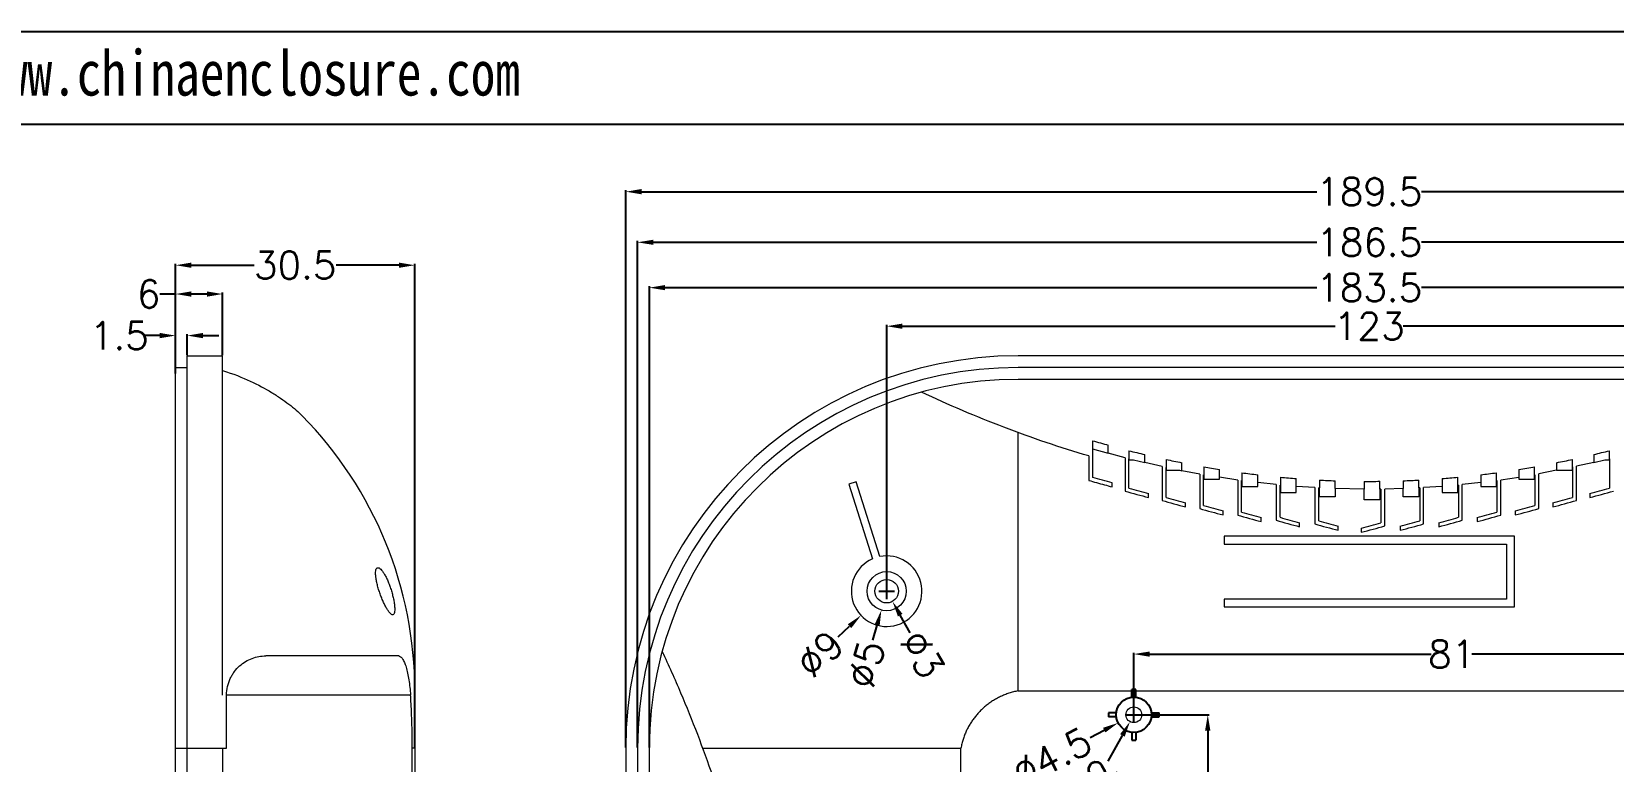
# Model space of a CAD drawing. Header units: inches. Extents: x 1848 to 4019, y 409 to 905.
# Drawn here: x 2994.7 to 3196.3, y 812.2 to 905.2 of the extents above; entities that cross this region are included whole.
import ezdxf

# ---------------------------------------------------------------- set-up
doc = ezdxf.new("R2010")
doc.units = ezdxf.units.IN
doc.layers.add('文字', color=81, linetype='Continuous')
doc.styles.get("Standard").update_dxf_attribs({"font": 'txt', "bigfont": 'gbcbig.shx'})
doc.styles.add('宋体', font='', dxfattribs={"width": 0.8, "height": 3.5})
doc.styles.get('宋体').set_extended_font_data('SimSun')
doc.dimstyles.new('3.5', dxfattribs={"dimtxt": 3.5, "dimasz": 2, "dimexe": 0.18, "dimexo": 0.0625, "dimgap": 0.25, "dimtad": 0, "dimzin": 12, "dimdsep": 46, "dimtxsty": 'Standard', "dimcen": 1, "dimclrd": 3, "dimclre": 3, "dimadec": 0, "dimazin": 0, "dimtfac": 1, "dimtofl": 0, "dimtmove": 0, "dimatfit": 3, "dimfxl": 0, "dimtolj": 1, "dimtzin": 0, "dimarcsym": 0})

# ---------------------------------------------------------------- blocks, each defined once
blk = doc.blocks.new('*D76')
at = {"color": 3, "lineweight": -2, "transparency": 16777216}
for p, q in [((3013.04, 871.79), (3011.04, 871.79)), ((3013.04, 862.48), (3013.04, 871.97)), ((3017.04, 871.79), (3015.04, 871.79)), ((3019.04, 863.98), (3019.04, 871.97))]:
    blk.add_line(p, q, dxfattribs=at)
at = {"color": 3, "transparency": 16777216}
for points in [[(3015.04, 872.12), (3015.04, 871.45), (3013.04, 871.79)], [(3017.04, 872.12), (3017.04, 871.45), (3019.04, 871.79)]]:
    blk.add_solid(points, dxfattribs=at)
at = {"layer": 'Defpoints', "color": 0, "transparency": 16777216}
for p in [(3013.04, 871.79), (3019.04, 863.91), (3013.04, 862.41)]:
    blk.add_point(p, dxfattribs=at)
at = {"color": 0, "transparency": 16777216, "insert": (3009.62, 871.79), "char_height": 3.5, "attachment_point": 5}
blk.add_mtext('\\A1;6', dxfattribs=at)
blk = doc.blocks.new('*D77')
at = {"color": 3, "lineweight": -2, "transparency": 16777216}
for p, q in [((3011.04, 866.49), (3009.04, 866.49)), ((3013.04, 861.66), (3013.04, 866.67)), ((3014.54, 863.98), (3014.54, 866.67)), ((3016.54, 866.49), (3018.54, 866.49))]:
    blk.add_line(p, q, dxfattribs=at)
at = {"color": 3, "transparency": 16777216}
for points in [[(3011.04, 866.83), (3011.04, 866.16), (3013.04, 866.49)], [(3016.54, 866.83), (3016.54, 866.16), (3014.54, 866.49)]]:
    blk.add_solid(points, dxfattribs=at)
at = {"layer": 'Defpoints', "color": 0, "transparency": 16777216}
for p in [(3013.04, 866.49), (3014.54, 863.91), (3013.04, 861.6)]:
    blk.add_point(p, dxfattribs=at)
at = {"color": 0, "transparency": 16777216, "insert": (3005.87, 866.49), "char_height": 3.5, "attachment_point": 5}
blk.add_mtext('\\A1;1.5', dxfattribs=at)
blk = doc.blocks.new('*D78')
at = {"color": 3, "lineweight": -2, "transparency": 16777216}
for p, q in [((3013.04, 862.48), (3013.04, 875.64)), ((3015.04, 875.46), (3023.08, 875.46)), ((3041.54, 875.46), (3033.5, 875.46)), ((3043.54, 813.98), (3043.54, 875.64))]:
    blk.add_line(p, q, dxfattribs=at)
at = {"color": 3, "transparency": 16777216}
for points in [[(3015.04, 875.79), (3015.04, 875.13), (3013.04, 875.46)], [(3041.54, 875.79), (3041.54, 875.13), (3043.54, 875.46)]]:
    blk.add_solid(points, dxfattribs=at)
at = {"layer": 'Defpoints', "color": 0, "transparency": 16777216}
for p in [(3013.04, 875.46), (3013.04, 862.41), (3043.54, 813.91)]:
    blk.add_point(p, dxfattribs=at)
at = {"color": 0, "transparency": 16777216, "insert": (3028.29, 875.46), "char_height": 3.5, "attachment_point": 5}
blk.add_mtext('\\A1;30.5', dxfattribs=at)
blk = doc.blocks.new('*D80')
at = {"color": 3, "lineweight": -2, "transparency": 16777216}
for p, q in [((3103.68, 833.98), (3103.68, 867.87)), ((3105.68, 867.69), (3160.84, 867.69)), ((3224.68, 867.69), (3169.51, 867.69)), ((3226.68, 833.98), (3226.68, 867.87))]:
    blk.add_line(p, q, dxfattribs=at)
at = {"color": 3, "transparency": 16777216}
for points in [[(3105.68, 868.02), (3105.68, 867.35), (3103.68, 867.69)], [(3224.68, 868.02), (3224.68, 867.35), (3226.68, 867.69)]]:
    blk.add_solid(points, dxfattribs=at)
at = {"layer": 'Defpoints', "color": 0, "transparency": 16777216}
for p in [(3226.68, 867.69), (3103.68, 833.91), (3226.68, 833.91)]:
    blk.add_point(p, dxfattribs=at)
at = {"color": 0, "transparency": 16777216, "insert": (3165.18, 867.69), "char_height": 3.5, "attachment_point": 5}
blk.add_mtext('\\A1;123', dxfattribs=at)
blk = doc.blocks.new('*D81')
at = {"color": 3, "lineweight": -2, "transparency": 16777216}
for p, q in [((3073.43, 813.98), (3073.43, 872.78)), ((3075.43, 872.6), (3158.51, 872.6)), ((3254.93, 872.6), (3171.84, 872.6)), ((3256.93, 813.98), (3256.93, 872.78))]:
    blk.add_line(p, q, dxfattribs=at)
at = {"color": 3, "transparency": 16777216}
for points in [[(3075.43, 872.93), (3075.43, 872.27), (3073.43, 872.6)], [(3254.93, 872.93), (3254.93, 872.27), (3256.93, 872.6)]]:
    blk.add_solid(points, dxfattribs=at)
at = {"layer": 'Defpoints', "color": 0, "transparency": 16777216}
for p in [(3256.93, 872.6), (3073.43, 813.91), (3256.93, 813.91)]:
    blk.add_point(p, dxfattribs=at)
at = {"color": 0, "transparency": 16777216, "insert": (3165.18, 872.6), "char_height": 3.5, "attachment_point": 5}
blk.add_mtext('\\A1;183.5', dxfattribs=at)
blk = doc.blocks.new('*D82')
at = {"color": 3, "lineweight": -2, "transparency": 16777216}
for p, q in [((3071.93, 813.98), (3071.93, 878.56)), ((3073.93, 878.38), (3158.51, 878.38)), ((3256.43, 878.38), (3171.84, 878.38)), ((3258.43, 813.98), (3258.43, 878.56))]:
    blk.add_line(p, q, dxfattribs=at)
at = {"color": 3, "transparency": 16777216}
for points in [[(3073.93, 878.71), (3073.93, 878.05), (3071.93, 878.38)], [(3256.43, 878.71), (3256.43, 878.05), (3258.43, 878.38)]]:
    blk.add_solid(points, dxfattribs=at)
at = {"layer": 'Defpoints', "color": 0, "transparency": 16777216}
for p in [(3071.93, 878.38), (3071.93, 813.91), (3258.43, 813.91)]:
    blk.add_point(p, dxfattribs=at)
at = {"color": 0, "transparency": 16777216, "insert": (3165.18, 878.38), "char_height": 3.5, "attachment_point": 5}
blk.add_mtext('\\A1;186.5', dxfattribs=at)
blk = doc.blocks.new('*D83')
at = {"color": 3, "lineweight": -2, "transparency": 16777216}
for p, q in [((3070.43, 813.98), (3070.43, 885.01)), ((3259.93, 813.98), (3259.93, 885.01)), ((3072.43, 884.83), (3158.51, 884.83)), ((3257.93, 884.83), (3171.84, 884.83))]:
    blk.add_line(p, q, dxfattribs=at)
at = {"color": 3, "transparency": 16777216}
for points in [[(3072.43, 885.17), (3072.43, 884.5), (3070.43, 884.83)], [(3257.93, 885.17), (3257.93, 884.5), (3259.93, 884.83)]]:
    blk.add_solid(points, dxfattribs=at)
at = {"layer": 'Defpoints', "color": 0, "transparency": 16777216}
for p in [(3070.43, 884.83), (3070.43, 813.91), (3259.93, 813.91)]:
    blk.add_point(p, dxfattribs=at)
at = {"color": 0, "transparency": 16777216, "insert": (3165.18, 884.83), "char_height": 3.5, "attachment_point": 5}
blk.add_mtext('\\A1;189.5', dxfattribs=at)
blk = doc.blocks.new('*D88')
at = {"color": 3, "lineweight": -2, "transparency": 16777216}
for p, q in [((3103.68, 832.91), (3103.68, 834.91)), ((3102.68, 833.91), (3104.68, 833.91)), ((3097.49, 828.09), (3098.94, 829.46))]:
    blk.add_line(p, q, dxfattribs=at)
at = {"color": 3, "transparency": 16777216}
blk.add_solid([(3098.71, 829.7), (3099.17, 829.22), (3100.4, 830.83)], dxfattribs=at)
at = {"layer": 'Defpoints', "color": 0, "transparency": 16777216}
for p in [(3106.96, 837), (3100.4, 830.83)]:
    blk.add_point(p, dxfattribs=at)
at = {"color": 0, "transparency": 16777216, "insert": (3095.18, 825.92), "char_height": 3.5, "attachment_point": 5, "rotation": 43.2399}
blk.add_mtext('\\A1;∅9', dxfattribs=at)
blk = doc.blocks.new('*D89')
at = {"color": 3, "lineweight": -2, "transparency": 16777216}
for p, q in [((3103.68, 832.91), (3103.68, 834.91)), ((3102.68, 833.91), (3104.68, 833.91)), ((3101.92, 827.66), (3102.46, 829.58))]:
    blk.add_line(p, q, dxfattribs=at)
at = {"color": 3, "transparency": 16777216}
blk.add_solid([(3102.14, 829.67), (3102.78, 829.49), (3103, 831.51)], dxfattribs=at)
at = {"layer": 'Defpoints', "color": 0, "transparency": 16777216}
for p in [(3104.35, 836.32), (3103, 831.51)]:
    blk.add_point(p, dxfattribs=at)
at = {"color": 0, "transparency": 16777216, "insert": (3101.07, 824.61), "char_height": 3.5, "attachment_point": 5, "rotation": 74.3395}
blk.add_mtext('\\A1;∅5', dxfattribs=at)
blk = doc.blocks.new('*D90')
at = {"color": 3, "lineweight": -2, "transparency": 16777216}
for p, q in [((3103.68, 832.91), (3103.68, 834.91)), ((3102.68, 833.91), (3104.68, 833.91)), ((3106.68, 828.61), (3105.4, 830.87))]:
    blk.add_line(p, q, dxfattribs=at)
at = {"color": 3, "transparency": 16777216}
blk.add_solid([(3105.69, 831.03), (3105.11, 830.7), (3104.42, 832.61)], dxfattribs=at)
at = {"layer": 'Defpoints', "color": 0, "transparency": 16777216}
for p in [(3102.94, 835.22), (3104.42, 832.61)]:
    blk.add_point(p, dxfattribs=at)
at = {"color": 0, "transparency": 16777216, "insert": (3108.24, 825.85), "char_height": 3.5, "attachment_point": 5, "rotation": 299.5135}
blk.add_mtext('\\A1;∅3', dxfattribs=at)
blk = doc.blocks.new('*D91')
at = {"color": 3, "lineweight": -2, "transparency": 16777216}
for p, q in [((3135.18, 818.23), (3135.18, 826.08)), ((3137.18, 825.9), (3173.09, 825.9)), ((3214.18, 825.9), (3178.26, 825.9)), ((3216.18, 818.23), (3216.18, 826.08))]:
    blk.add_line(p, q, dxfattribs=at)
at = {"color": 3, "transparency": 16777216}
for points in [[(3137.18, 826.23), (3137.18, 825.57), (3135.18, 825.9)], [(3214.18, 826.23), (3214.18, 825.57), (3216.18, 825.9)]]:
    blk.add_solid(points, dxfattribs=at)
at = {"layer": 'Defpoints', "color": 0, "transparency": 16777216}
for p in [(3216.18, 825.9), (3135.18, 818.16), (3216.18, 818.16)]:
    blk.add_point(p, dxfattribs=at)
at = {"color": 0, "transparency": 16777216, "insert": (3175.68, 825.9), "char_height": 3.5, "attachment_point": 5}
blk.add_mtext('\\A1;81', dxfattribs=at)
blk = doc.blocks.new('*D92')
at = {"color": 3, "lineweight": -2, "transparency": 16777216}
for p, q in [((3135.96, 818.16), (3144.78, 818.16)), ((3144.6, 816.16), (3144.6, 782.73)), ((3144.6, 722.16), (3144.6, 776.4)), ((3135.24, 720.16), (3144.78, 720.16))]:
    blk.add_line(p, q, dxfattribs=at)
at = {"color": 3, "transparency": 16777216}
for points in [[(3144.26, 816.16), (3144.93, 816.16), (3144.6, 818.16)], [(3144.26, 722.16), (3144.93, 722.16), (3144.6, 720.16)]]:
    blk.add_solid(points, dxfattribs=at)
at = {"layer": 'Defpoints', "color": 0, "transparency": 16777216}
for p in [(3135.9, 818.16), (3135.18, 720.16), (3144.6, 720.16)]:
    blk.add_point(p, dxfattribs=at)
at = {"color": 0, "transparency": 16777216, "insert": (3144.6, 779.57), "char_height": 3.5, "attachment_point": 5, "rotation": 90}
blk.add_mtext('\\A1;98', dxfattribs=at)
blk = doc.blocks.new('*D93')
at = {"color": 3, "lineweight": -2, "transparency": 16777216}
for p, q in [((3135.18, 817.16), (3135.18, 819.16)), ((3134.18, 818.16), (3136.18, 818.16)), ((3129.63, 815.29), (3131.4, 816.21))]:
    blk.add_line(p, q, dxfattribs=at)
at = {"color": 3, "transparency": 16777216}
blk.add_solid([(3131.25, 816.51), (3131.56, 815.92), (3133.18, 817.13)], dxfattribs=at)
at = {"layer": 'Defpoints', "color": 0, "transparency": 16777216}
for p in [(3137.18, 819.2), (3133.18, 817.13)]:
    blk.add_point(p, dxfattribs=at)
at = {"color": 0, "transparency": 16777216, "insert": (3124.74, 812.77), "char_height": 3.5, "attachment_point": 5, "rotation": 27.3486}
blk.add_mtext('\\A1;∅4.5', dxfattribs=at)
blk = doc.blocks.new('*D94')
at = {"color": 3, "lineweight": -2, "transparency": 16777216}
for p, q in [((3135.18, 817.16), (3135.18, 819.16)), ((3134.18, 818.16), (3136.18, 818.16)), ((3131.91, 812.27), (3133.72, 815.54))]:
    blk.add_line(p, q, dxfattribs=at)
at = {"color": 3, "transparency": 16777216}
blk.add_solid([(3133.43, 815.7), (3134.01, 815.38), (3134.69, 817.29)], dxfattribs=at)
at = {"layer": 'Defpoints', "color": 0, "transparency": 16777216}
for p in [(3135.66, 819.04), (3134.69, 817.29)]:
    blk.add_point(p, dxfattribs=at)
at = {"color": 0, "transparency": 16777216, "insert": (3130.37, 809.5), "char_height": 3.5, "attachment_point": 5, "rotation": 60.9848}
blk.add_mtext('\\A1;∅2', dxfattribs=at)

msp = doc.modelspace()

# ---------------------------------------------------------------- linework, layer by layer
for p, q in [((2683.705, 905.229), (3384.387, 905.229)), ((2701.835, 893.433), (3372.591, 893.433)), ((3134.927, 820.4), (3134.927, 821.4)), ((3135.427, 821.4), (3134.927, 821.4)), ((3135.427, 820.4), (3135.427, 821.4)), ((3132.941, 818.414), (3131.941, 818.414)), ((3131.941, 818.414), (3131.941, 817.914)), ((3132.941, 817.914), (3131.941, 817.914)), ((3137.413, 818.414), (3138.413, 818.414)), ((3137.413, 817.914), (3138.413, 817.914)), ((3138.413, 817.914), (3138.413, 818.414)), ((3134.927, 815.928), (3134.927, 814.928)), ((3134.927, 814.928), (3135.427, 814.928)), ((3135.427, 815.928), (3135.427, 814.928))]:
    msp.add_line(p, q)
at = {"color": 7, "linetype": 'Continuous', "lineweight": 15}
for p, q in [((3014.541, 863.914), (3019.041, 863.914)), ((3014.541, 813.914), (3014.541, 863.914)), ((3019.041, 862.057), (3019.041, 863.914)), ((3209.927, 863.914), (3120.427, 863.914)), ((3013.041, 813.914), (3013.041, 862.414)), ((3013.041, 862.414), (3014.541, 862.414)), ((3019.041, 820.664), (3019.041, 862.057)), ((3209.927, 862.414), (3120.427, 862.414)), ((3209.927, 860.914), (3120.427, 860.914)), ((3120.427, 821.206), (3120.427, 854.129)), ((3129.927, 853.094), (3129.927, 848.41)), ((3129.427, 851.156), (3129.427, 848.033)), ((3129.927, 852.052), (3131.927, 851.486)), ((3131.927, 851.486), (3131.927, 852.523)), ((3134.06, 850.922), (3131.927, 851.486)), ((3134.06, 850.922), (3134.06, 846.676)), ((3134.56, 851.822), (3134.56, 850.79)), ((3134.56, 850.79), (3134.56, 850.79)), ((3134.56, 847.053), (3134.56, 850.79)), ((3134.56, 850.79), (3134.56, 850.644)), ((3136.56, 850.3), (3136.56, 851.328)), ((3193.794, 851.328), (3193.794, 850.3)), ((3195.794, 850.79), (3195.794, 851.822)), ((3195.794, 850.79), (3195.794, 847.053)), ((3195.794, 850.79), (3195.794, 850.79)), ((3195.794, 850.642), (3195.794, 850.79)), ((3134.56, 850.644), (3135.156, 850.644)), ((3135.156, 850.644), (3136.56, 850.3)), ((3138.779, 849.8), (3136.56, 850.3)), ((3138.779, 849.8), (3138.779, 845.477)), ((3139.287, 849.686), (3139.279, 849.688)), ((3139.279, 845.855), (3139.279, 849.688)), ((3139.287, 850.708), (3139.287, 849.686)), ((3139.287, 849.686), (3139.287, 849.338)), ((3139.287, 849.338), (3140.977, 849.338)), ((3140.977, 849.338), (3141.287, 849.274)), ((3141.287, 849.274), (3141.287, 850.293)), ((3143.57, 848.85), (3141.287, 849.274)), ((3143.57, 848.85), (3143.57, 844.451)), ((3144.093, 848.752), (3144.07, 848.757)), ((3144.07, 844.828), (3144.07, 848.757)), ((3144.093, 849.767), (3144.093, 848.752)), ((3144.093, 848.752), (3144.093, 848.2)), ((3146.093, 848.444), (3146.093, 849.433)), ((3148.963, 849.01), (3148.963, 848.001)), ((3150.963, 847.75), (3150.963, 848.757)), ((3179.392, 848.757), (3179.392, 847.75)), ((3181.392, 848.001), (3181.392, 849.01)), ((3184.262, 849.433), (3184.262, 848.42)), ((3186.262, 848.752), (3186.262, 849.767)), ((3186.285, 848.757), (3186.262, 848.752)), ((3186.262, 848.197), (3186.262, 848.752)), ((3186.285, 848.757), (3186.285, 844.828)), ((3189.067, 849.361), (3186.785, 848.866)), ((3186.785, 844.451), (3186.785, 848.866)), ((3189.067, 850.293), (3189.067, 849.361)), ((3189.067, 849.361), (3189.067, 849.335)), ((3189.067, 849.335), (3191.067, 849.335)), ((3191.067, 849.759), (3191.067, 850.708)), ((3191.075, 849.76), (3191.067, 849.759)), ((3191.067, 849.335), (3191.067, 849.759)), ((3191.075, 849.76), (3191.075, 845.855)), ((3193.794, 850.3), (3191.575, 849.86)), ((3191.575, 845.477), (3191.575, 849.86)), ((3193.794, 850.3), (3195.188, 850.642)), ((3195.188, 850.642), (3195.794, 850.642)), ((3099.807, 847.868), (3098.853, 847.568)), ((3098.853, 847.568), (3101.857, 838.03)), ((3102.811, 838.33), (3099.807, 847.868)), ((3132.427, 847.209), (3132.427, 847.726)), ((3144.093, 848.2), (3146.093, 848.2)), ((3148.419, 848.085), (3146.093, 848.444)), ((3146.093, 848.2), (3146.093, 848.444)), ((3148.419, 848.085), (3148.419, 843.607)), ((3148.963, 848.001), (3148.919, 848.008)), ((3148.919, 843.984), (3148.919, 848.008)), ((3148.963, 848.001), (3148.963, 847.244)), ((3148.963, 847.244), (3150.963, 847.244)), ((3153.312, 847.502), (3150.963, 847.75)), ((3150.963, 847.244), (3150.963, 847.75)), ((3153.312, 847.502), (3153.312, 842.953)), ((3153.884, 847.442), (3153.812, 847.449)), ((3153.812, 843.331), (3153.812, 847.449)), ((3153.884, 848.446), (3153.884, 847.442)), ((3153.884, 847.442), (3153.884, 846.483)), ((3155.884, 847.271), (3155.884, 848.274)), ((3158.239, 847.119), (3155.884, 847.271)), ((3155.884, 846.483), (3155.884, 847.271)), ((3158.239, 847.119), (3158.239, 842.497)), ((3158.842, 847.08), (3158.739, 847.087)), ((3158.739, 842.875), (3158.739, 847.087)), ((3158.842, 848.082), (3158.842, 847.08)), ((3158.842, 845.926), (3158.842, 847.08)), ((3160.842, 846.992), (3160.842, 847.993)), ((3164.528, 846.916), (3160.842, 846.992)), ((3160.842, 846.992), (3160.842, 845.926)), ((3164.528, 847.916), (3164.528, 846.916)), ((3164.528, 845.577), (3164.528, 846.916)), ((3166.528, 846.922), (3166.528, 847.922)), ((3166.668, 846.925), (3166.528, 846.922)), ((3166.528, 846.922), (3166.528, 845.577)), ((3166.668, 846.925), (3166.668, 842.62)), ((3169.512, 846.992), (3167.168, 846.937)), ((3167.168, 842.243), (3167.168, 846.937)), ((3169.512, 847.993), (3169.512, 846.992)), ((3169.512, 845.923), (3169.512, 846.992)), ((3171.512, 847.08), (3171.512, 848.082)), ((3171.616, 847.087), (3171.512, 847.08)), ((3171.512, 847.08), (3171.512, 845.923)), ((3171.616, 847.087), (3171.616, 842.875)), ((3174.471, 847.271), (3172.116, 847.119)), ((3172.116, 842.497), (3172.116, 847.119)), ((3174.471, 848.274), (3174.471, 847.271)), ((3174.471, 847.271), (3174.471, 846.48)), ((3176.471, 847.442), (3176.471, 848.446)), ((3176.542, 847.449), (3176.471, 847.442)), ((3176.471, 846.48), (3176.471, 847.442)), ((3176.542, 847.449), (3176.542, 843.331)), ((3179.392, 847.75), (3177.042, 847.502)), ((3177.042, 842.953), (3177.042, 847.502)), ((3179.392, 847.75), (3179.392, 847.241)), ((3179.392, 847.241), (3181.392, 847.241)), ((3181.436, 848.008), (3181.392, 848.001)), ((3181.392, 847.241), (3181.392, 848.001)), ((3181.436, 848.008), (3181.436, 843.984)), ((3184.262, 848.42), (3181.936, 848.081)), ((3181.936, 843.607), (3181.936, 848.081)), ((3184.262, 848.42), (3184.262, 848.197)), ((3184.262, 848.197), (3186.262, 848.197)), ((3137.06, 845.852), (3137.06, 846.369)), ((3141.779, 844.654), (3141.779, 845.171)), ((3153.884, 846.483), (3155.884, 846.483)), ((3160.842, 845.926), (3158.842, 845.926)), ((3166.528, 845.577), (3164.528, 845.577)), ((3171.512, 845.923), (3169.512, 845.923)), ((3174.471, 846.48), (3176.471, 846.48)), ((3188.575, 845.171), (3188.575, 844.654)), ((3193.294, 846.369), (3193.294, 845.852)), ((3146.57, 843.627), (3146.57, 844.144)), ((3151.419, 842.783), (3151.419, 843.3)), ((3178.936, 843.3), (3178.936, 842.783)), ((3183.785, 844.144), (3183.785, 843.627)), ((3183.677, 840.914), (3146.677, 840.914)), ((3146.677, 840.914), (3146.677, 839.914)), ((3156.312, 842.13), (3156.312, 842.647)), ((3161.239, 841.674), (3161.239, 842.191)), ((3164.168, 841.936), (3164.168, 841.419)), ((3169.116, 842.191), (3169.116, 841.674)), ((3174.042, 842.647), (3174.042, 842.13)), ((3183.677, 831.914), (3183.677, 840.914)), ((3146.677, 839.914), (3182.677, 839.914)), ((3182.677, 839.914), (3182.677, 832.914)), ((3146.677, 832.914), (3146.677, 831.914)), ((3182.677, 832.914), (3146.677, 832.914)), ((3146.677, 831.914), (3183.677, 831.914)), ((3019.541, 813.914), (3019.541, 820.664)), ((3042.996, 820.664), (3019.541, 820.664)), ((3043.541, 821.206), (3043.541, 813.914)), ((3120.427, 821.206), (3209.927, 821.206)), ((3013.041, 724.414), (3013.041, 813.914)), ((3013.041, 813.914), (3014.541, 813.914)), ((3014.541, 724.414), (3014.541, 813.914)), ((3014.541, 813.914), (3019.541, 813.914)), ((3019.041, 813.914), (3019.041, 724.414)), ((3043.541, 813.914), (3043.214, 813.914)), ((3043.214, 724.414), (3043.214, 813.914)), ((3043.541, 813.914), (3043.541, 724.414)), ((3070.427, 813.914), (3070.427, 724.414)), ((3071.927, 813.914), (3071.927, 724.414)), ((3073.427, 813.914), (3073.427, 724.414)), ((3080.213, 813.914), (3113.136, 813.914)), ((3113.136, 724.414), (3113.136, 813.914))]:
    msp.add_line(p, q, dxfattribs=at)
for centre, radius in [((3103.677, 833.914), 2.5), ((3103.677, 833.914), 1.5), ((3135.177, 818.164), 1)]:
    msp.add_circle(centre, radius, dxfattribs=at)
msp.add_circle((3135.177, 818.164), 2.25)
for centre, radius, start, end in [((3120.427, 813.914), 50, 90, 180), ((3120.427, 813.914), 48.5, 90, 180), ((3120.427, 813.914), 47, 90, 180), ((2993.541, 821.206), 50, 0, 44.51601), ((3167.969, 982.541), 134.921, 253.62311, 254.50639), ((3166.982, 978.841), 131.092, 255.68081, 256.58121), ((3163.372, 978.841), 131.092, 283.4188, 284.31919), ((3166.249, 975.619), 127.787, 257.81991, 258.73576), ((3165.74, 972.916), 125.037, 260.03048, 260.95971), ((3165.422, 970.766), 122.864, 262.30153, 263.24169), ((3164.933, 970.766), 122.864, 276.7583, 277.69846), ((3164.615, 972.916), 125.037, 279.04029, 279.96952), ((3164.106, 975.619), 127.787, 281.26424, 282.18009), ((3172.261, 979.967), 138.158, 254.16414, 255.23902), ((3165.253, 969.197), 121.285, 264.62121, 265.5695), ((3165.188, 968.228), 120.314, 266.97679, 267.93019), ((3165.177, 967.873), 119.959, 269.6899, 270.64517), ((3165.167, 968.228), 120.314, 272.0698, 273.02319), ((3165.102, 969.197), 121.285, 274.43048, 275.37877), ((3158.088, 979.987), 138.179, 284.76123, 285.83595), ((3172.283, 980.051), 138.744, 254.00862, 255.29335), ((3177.002, 978.853), 138.744, 254.00862, 255.29335), ((3176.98, 978.769), 138.158, 254.16414, 255.23902), ((3181.771, 977.742), 138.158, 254.16414, 255.23902), ((3148.578, 977.762), 138.179, 284.76123, 285.83595), ((3153.369, 978.789), 138.179, 284.76123, 285.83595), ((3153.346, 978.876), 138.769, 284.70691, 285.99142), ((3158.065, 980.074), 138.769, 284.70691, 285.99142), ((3181.793, 977.826), 138.744, 254.00862, 255.29335), ((3186.642, 976.982), 138.744, 254.00862, 255.29335), ((3186.619, 976.898), 138.158, 254.16414, 255.23902), ((3191.535, 976.329), 138.744, 254.00862, 255.29335), ((3191.513, 976.245), 138.158, 254.16414, 255.23902), ((3196.44, 975.789), 138.158, 254.16414, 255.23902), ((3133.909, 975.809), 138.179, 284.76123, 285.83595), ((3138.836, 976.265), 138.179, 284.76123, 285.83595), ((3138.812, 976.352), 138.769, 284.70691, 285.99142), ((3143.729, 976.918), 138.179, 284.76123, 285.83595), ((3143.706, 977.005), 138.769, 284.70691, 285.99142), ((3148.555, 977.85), 138.769, 284.70691, 285.99142), ((3196.462, 975.873), 138.744, 254.00862, 255.29335), ((3128.962, 975.555), 138.179, 284.76123, 285.83595), ((3128.939, 975.642), 138.769, 284.70691, 285.99142), ((3133.886, 975.896), 138.769, 284.70691, 285.99142), ((3103.677, 833.914), 4.5, 113.86163, 101.10289), ((3135.177, 818.164), 2.25, 96.37937, 173.62063), ((3135.177, 818.164), 2.25, 6.37937, 83.62063), ((3135.177, 818.164), 2.25, 186.37937, 263.62063), ((3135.177, 818.164), 2.25, 276.37937, 353.62063)]:
    msp.add_arc(centre, radius, start, end, dxfattribs=at)
for points, knots in [([(3019.041, 862.057), (3021.737, 861.177), (3023.646, 860.231), (3025.676, 859.004), (3026.063, 858.756), (3026.802, 858.257), (3027.153, 858.005), (3028.138, 857.253), (3028.709, 856.754), (3029.193, 856.262)], [0, 0, 0, 0, 0.5, 0.5, 0.625, 0.625, 0.75, 0.75, 1, 1, 1, 1]), ([(3129.427, 851.156), (3127.613, 851.688), (3125.805, 852.259), (3122.204, 853.476), (3120.407, 854.123), (3115.063, 856.165), (3111.562, 857.659), (3108.117, 859.274)], [0, 0, 0, 0, 0.25, 0.25, 0.5, 0.5, 1, 1, 1, 1]), ([(3129.427, 848.033), (3129.761, 847.938), (3130.426, 847.749), (3131.426, 847.474), (3132.094, 847.297), (3132.427, 847.209)], [0, 0, 0, 0, 0.3339722, 0.6672993, 1, 1, 1, 1]), ([(3038.668, 835.155), (3038.706, 834.97), (3038.75, 834.782), (3038.852, 834.399), (3038.91, 834.201), (3039.034, 833.812), (3039.099, 833.62), (3039.239, 833.241), (3039.312, 833.054), (3039.461, 832.698), (3039.537, 832.528), (3039.691, 832.203), (3039.769, 832.049), (3039.922, 831.769), (3039.998, 831.641), (3040.147, 831.41), (3040.22, 831.309), (3040.427, 831.056), (3040.555, 830.949), (3040.712, 830.908), (3040.76, 830.913), (3040.842, 830.965), (3040.877, 831.01), (3040.931, 831.14), (3040.952, 831.227), (3040.977, 831.434), (3040.982, 831.554), (3040.976, 831.829), (3040.965, 831.983), (3040.928, 832.31), (3040.902, 832.488), (3040.836, 832.856), (3040.796, 833.045), (3040.704, 833.434), (3040.651, 833.633), (3040.538, 834.024), (3040.476, 834.219), (3040.345, 834.603), (3040.276, 834.788), (3040.133, 835.145), (3040.058, 835.319), (3039.906, 835.643), (3039.83, 835.793), (3039.676, 836.073), (3039.598, 836.202), (3039.445, 836.429), (3039.371, 836.527), (3039.225, 836.694), (3039.154, 836.763), (3039.021, 836.862), (3038.958, 836.894), (3038.842, 836.921), (3038.789, 836.915), (3038.697, 836.864), (3038.658, 836.819), (3038.595, 836.687), (3038.572, 836.602), (3038.543, 836.396), (3038.537, 836.273), (3038.544, 835.998), (3038.557, 835.847), (3038.6, 835.517), (3038.63, 835.34), (3038.668, 835.155)], [0, 0, 0, 0, 0.03125, 0.03125, 0.0625, 0.0625, 0.09375, 0.09375, 0.125, 0.125, 0.15625, 0.15625, 0.1875, 0.1875, 0.21875, 0.21875, 0.25, 0.25, 0.3125, 0.3125, 0.34375, 0.34375, 0.375, 0.375, 0.40625, 0.40625, 0.4375, 0.4375, 0.46875, 0.46875, 0.5, 0.5, 0.53125, 0.53125, 0.5625, 0.5625, 0.59375, 0.59375, 0.625, 0.625, 0.65625, 0.65625, 0.6875, 0.6875, 0.71875, 0.71875, 0.75, 0.75, 0.78125, 0.78125, 0.8125, 0.8125, 0.84375, 0.84375, 0.875, 0.875, 0.90625, 0.90625, 0.9375, 0.9375, 0.96875, 0.96875, 1, 1, 1, 1]), ([(3019.541, 820.664), (3019.541, 821.048), (3019.584, 821.417), (3019.706, 821.953), (3019.757, 822.13), (3019.875, 822.471), (3019.942, 822.635), (3020.091, 822.952), (3020.173, 823.104), (3020.35, 823.398), (3020.447, 823.54), (3020.749, 823.941), (3020.971, 824.18), (3021.45, 824.608), (3021.706, 824.795), (3022.234, 825.112), (3022.509, 825.243), (3023.36, 825.561), (3023.945, 825.664), (3024.541, 825.664)], [0, 0, 0, 0, 0.125, 0.125, 0.1875, 0.1875, 0.25, 0.25, 0.3125, 0.3125, 0.375, 0.375, 0.5, 0.5, 0.625, 0.625, 0.75, 0.75, 1, 1, 1, 1]), ([(3041.481, 825.664), (3041.316, 825.664), (3041.14, 825.664), (3040.763, 825.664), (3040.562, 825.664), (3039.925, 825.664), (3039.451, 825.664), (3037.885, 825.664), (3036.647, 825.664), (3034.842, 825.664), (3034.468, 825.664), (3033.702, 825.664), (3033.308, 825.664), (3032.097, 825.664), (3031.248, 825.664), (3028.582, 825.664), (3026.644, 825.664), (3024.541, 825.664)], [0, 0, 0, 0, 0.0625, 0.0625, 0.125, 0.125, 0.25, 0.25, 0.5, 0.5, 0.5625, 0.5625, 0.625, 0.625, 0.75, 0.75, 1, 1, 1, 1]), ([(3041.481, 825.664), (3041.562, 825.664), (3041.643, 825.633), (3041.807, 825.509), (3041.89, 825.415), (3042.052, 825.169), (3042.131, 825.019), (3042.284, 824.663), (3042.358, 824.455), (3042.496, 823.997), (3042.56, 823.747), (3042.68, 823.204), (3042.734, 822.91), (3042.83, 822.304), (3042.872, 821.989), (3042.944, 821.335), (3042.973, 821.001), (3042.996, 820.664)], [0, 0, 0, 0, 0.125, 0.125, 0.25, 0.25, 0.375, 0.375, 0.5, 0.5, 0.625, 0.625, 0.75, 0.75, 0.875, 0.875, 1, 1, 1, 1]), ([(3075.068, 826.224), (3075.882, 824.488), (3076.664, 822.739), (3078.159, 819.225), (3078.872, 817.459), (3080.906, 812.133), (3082.121, 808.544), (3083.186, 804.914)], [0, 0, 0, 0, 0.25, 0.25, 0.5, 0.5, 1, 1, 1, 1]), ([(3043.214, 813.914), (3043.214, 815.038), (3043.197, 816.164), (3043.145, 817.853), (3043.122, 818.415), (3043.081, 819.259), (3043.066, 819.54), (3043.033, 820.102), (3043.016, 820.382), (3042.996, 820.664)], [0, 0, 0, 0, 0.5, 0.5, 0.75, 0.75, 0.875, 0.875, 1, 1, 1, 1]), ([(3120.427, 821.206), (3120.328, 821.187), (3120.129, 821.148), (3119.834, 821.078), (3119.545, 820.999), (3119.26, 820.912), (3118.981, 820.816), (3118.707, 820.712), (3118.438, 820.6), (3118.174, 820.48), (3117.916, 820.353), (3117.663, 820.218), (3117.416, 820.076), (3117.174, 819.927), (3116.938, 819.771), (3116.708, 819.608), (3116.483, 819.439), (3116.265, 819.263), (3116.052, 819.081), (3115.845, 818.892), (3115.584, 818.639), (3115.277, 818.313), (3114.934, 817.905), (3114.615, 817.475), (3114.321, 817.025), (3114.051, 816.554), (3113.808, 816.063), (3113.593, 815.553), (3113.407, 815.024), (3113.25, 814.477), (3113.174, 814.103), (3113.136, 813.914)], [0, 0, 0, 0, 0.0278198, 0.0553982, 0.0827479, 0.1098819, 0.136813, 0.1635545, 0.1901195, 0.2165213, 0.2427731, 0.2688883, 0.2948806, 0.3207634, 0.3465504, 0.3722551, 0.3978914, 0.423473, 0.4490136, 0.4745272, 0.5000274, 0.5484838, 0.5970331, 0.6457698, 0.6947883, 0.7441822, 0.7940444, 0.8444669, 0.8955406, 0.9473554, 1, 1, 1, 1])]:
    msp.add_open_spline(points, degree=3, knots=knots, dxfattribs=at)
msp.add_open_spline([(3132.427, 847.726), (3131.592, 847.946), (3130.759, 848.174), (3129.927, 848.41)], degree=3, dxfattribs=at)

# ---------------------------------------------------------------- texts
at = {"layer": '文字', "color": 0, "insert": (2987.891, 902.852), "char_height": 5.76693, "width": 101.31949, "attachment_point": 1, "style": '宋体'}
msp.add_mtext('www.chinaenclosure.com', dxfattribs=at)

# ---------------------------------------------------------------- dimensions: what is measured, and where the dimension line sits
for base, p1, p2, picture, middle in [((3070.427, 884.834), (3259.927, 813.914), (3070.427, 813.914), '*D83', (3165.177, 884.834)), ((3071.927, 878.379), (3258.427, 813.914), (3071.927, 813.914), '*D82', (3165.177, 878.379)), ((3013.041, 875.46), (3043.541, 813.914), (3013.041, 862.414), '*D78', (3028.291, 875.46)), ((3013.041, 871.787), (3019.041, 863.914), (3013.041, 862.414), '*D76', (3009.624, 871.787)), ((3013.041, 866.493), (3014.541, 863.914), (3013.041, 861.596), '*D77', (3005.874, 866.493)), ((3216.177, 825.9), (3135.177, 818.164), (3216.177, 818.164), '*D91', (3175.677, 825.9))]:
    dim = msp.add_linear_dim(base=base, p1=p1, p2=p2, dimstyle='3.5')
    dim.commit()
    dim.dimension.update_dxf_attribs({"geometry": picture, "text_midpoint": middle})
for base, p1, p2, picture, middle in [((3256.927, 872.599), (3073.427, 813.914), (3256.927, 813.914), '*D81', (3165.177, 872.599)), ((3226.677, 867.688), (3103.677, 833.914), (3226.677, 833.914), '*D80', (3165.177, 867.688))]:
    dim = msp.add_linear_dim(base=base, p1=p1, p2=p2, dimstyle='3.5')
    dim.commit()
    dim.dimension.update_dxf_attribs({"geometry": picture, "text_midpoint": middle, "dimtype": 160})
for p1, p2, picture, middle in [((3106.956, 836.997), (3100.399, 830.832), '*D88', (3095.178, 825.922)), ((3104.352, 836.322), (3103.003, 831.507), '*D89', (3101.068, 824.607)), ((3137.176, 819.198), (3133.179, 817.131), '*D93', (3124.741, 812.766))]:
    dim = msp.add_diameter_dim_2p(p1=p1, p2=p2, dimstyle='3.5')
    dim.commit()
    dim.dimension.update_dxf_attribs({"geometry": picture, "text_midpoint": middle})
for p1, p2, picture, middle in [((3102.938, 835.22), (3104.416, 832.609), '*D90', (3108.24, 825.854)), ((3135.662, 819.039), (3134.692, 817.29), '*D94', (3130.372, 809.501))]:
    dim = msp.add_diameter_dim_2p(p1=p1, p2=p2, dimstyle='3.5')
    dim.commit()
    dim.dimension.update_dxf_attribs({"geometry": picture, "text_midpoint": middle, "dimtype": 163})
dim = msp.add_linear_dim(base=(3144.597, 720.164), p1=(3135.898, 818.164), p2=(3135.177, 720.164), angle=90, dimstyle='3.5')
dim.commit()
dim.dimension.update_dxf_attribs({"geometry": '*D92', "text_midpoint": (3144.597, 779.566), "dimtype": 160})

doc.saveas('drawing.dxf')
